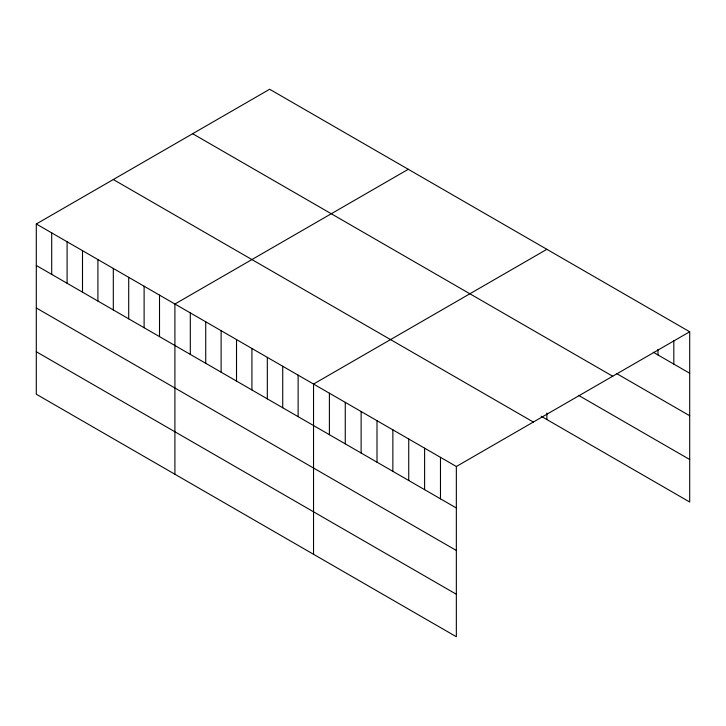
<?xml version="1.0" encoding="UTF-8"?>
<svg xmlns="http://www.w3.org/2000/svg" width="726" height="726" viewBox="0 0 726 726"><rect width="100%" height="100%" fill="white"/><g stroke="black" fill="none" stroke-linecap="round" stroke-linejoin="round"><path stroke-width="1.09" d="M36.3 223.989L456.345 466.5L456.345 636.738L36.3 394.227L36.3 223.989L269.655 89.262L689.7 331.773L689.7 502.011L541.106 416.225M408.275 169.294L174.912 304.022L174.912 474.26M546.887 249.317L313.532 384.045L313.532 554.283M456.345 466.5L689.7 331.773M653.3 352.246L689.7 373.264M616.891 373.718L689.7 415.753M192.653 133.72L612.69 376.231M578.622 395.398L689.7 459.522M113.31 179.531L533.347 422.042M36.3 265.489L456.345 507.991M36.3 307.969L456.345 550.48M36.3 351.747L456.345 594.249M673.828 340.558L673.828 364.107M657.965 349.342L657.965 354.941M546.887 413.021L546.887 419.555M440.473 457.335L440.473 498.835M424.61 448.178L424.61 489.669M408.738 439.012L408.738 480.512M392.866 429.856L392.866 471.346M377.003 420.69L377.003 462.19M361.131 411.533L361.131 453.024M345.267 402.367L345.267 443.867M329.395 393.211L329.395 434.702M298.123 375.151L298.123 416.651M282.723 366.267L282.723 407.758M267.322 357.373L267.322 398.864M251.922 348.48L251.922 389.971M236.522 339.587L236.522 381.086M221.121 330.693L221.121 372.193M205.721 321.8L205.721 363.299M190.312 312.915L190.312 354.406M159.511 295.128L159.511 336.619M144.111 286.235L144.111 327.735M128.711 277.341L128.711 318.841M113.31 268.448L113.31 309.948M97.91 259.554L97.91 301.054M82.501 250.67L82.501 292.161M67.101 241.776L67.101 283.267M51.7 232.883L51.7 274.374"/></g></svg>
